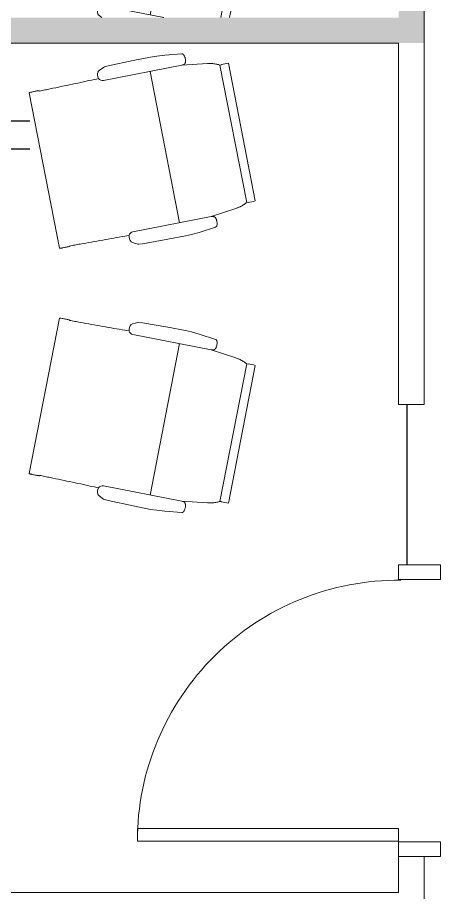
# Model space of a CAD drawing. Header units: inches. Extents: x 385 to 2249, y -1773 to -36.
# Drawn here: x 506.7 to 564.7, y -813.3 to -693.3 of the extents above; entities that cross this region are included whole.
import ezdxf

# ---------------------------------------------------------------- set-up
doc = ezdxf.new("R2010")
doc.units = ezdxf.units.IN
doc.header["$MEASUREMENT"] = 0
for name, color, linetype, lineweight in [('A-ANNO-NOTE', 131, 'Continuous', 30), ('A-DOOR', 31, 'Continuous', 13), ('A-DOOR-FRAM', 31, 'Continuous', 20), ('A-GLAZ', 151, 'Continuous', 13), ('A-WALL-PATT', 111, 'Continuous', 13), ('I-FURN', 30, 'Continuous', 9), ('I-WALL', 2, 'Continuous', 13)]:
    doc.layers.add(name, color=color, linetype=linetype, lineweight=lineweight)

# ---------------------------------------------------------------- blocks, each defined once
blk = doc.blocks.new('Single Flush - OTJ_SOLIDFLUSH_ALUM-5770997-Level 7 POWER _ SIGNAL')
at = {"layer": 'A-DOOR', "lineweight": 20}
for p, q in [((16.15625, -1.75), (17.90625, -1.75)), ((16.15625, -37.5625), (16.15625, -1.75)), ((17.90625, -1.75), (17.90625, -37.5625)), ((17.90625, -37.5625), (16.15625, -37.5625))]:
    blk.add_line(p, q, dxfattribs=at)
at = {"layer": 'A-DOOR', "lineweight": 9}
blk.add_arc((17.90625, -1.75), 35.8125, 179.5, 270, dxfattribs=at)
at = {"layer": 'A-DOOR-FRAM'}
for p, q in [((-20, 4), (-20, -1.75)), ((-20, 4), (-18, 4)), ((-18, 4), (-18, -1.75)), ((18.000004, 4), (18.000004, -1.75)), ((18.000004, 4), (20.000004, 4)), ((20.000004, 4), (20.000004, -1.75)), ((-20, -1.75), (-18, -1.75)), ((18.000004, -1.75), (20.000004, -1.75))]:
    blk.add_line(p, q, dxfattribs=at)
blk = doc.blocks.new('HermanMiller_Collection_Eames_AluminumGroup_LoungeChairSwivel - Arms Swivel Base-5389093-Level 7 POWER _ SIGNAL')
at = {"layer": 'I-FURN'}
for p, q in [((-4.59, 12.38), (-6.94, 12.09)), ((-3.51, 12.46), (-4.59, 12.38)), ((-2.64, 12.49), (-3.51, 12.46)), ((-0.18, 12.49), (-2.64, 12.49)), ((3.32, 12.43), (-0.18, 12.49)), ((3.84, 12.38), (3.32, 12.43)), ((3.99, 12.34), (3.84, 12.38)), ((4.64, 12.01), (3.99, 12.34)), ((4.83, 11.89), (4.64, 12.01)), ((13.22, 10.86), (13.22, 10.83)), ((14.64, -10.85), (14.64, 10.85)), ((-12.96, 9.61), (-12.96, -9.61)), ((-11.95, 9.59), (-11.95, 9.63)), ((-11.76, 9.6), (-11.95, 9.59)), ((-11.76, 9.6), (-11.76, -9.6)), ((-6.61, 10.58), (-10.12, 10.12)), ((-6.94, 10.64), (-6.61, 10.58)), ((-6.61, 10.58), (4.33, 10.58)), ((-2.19, -10.58), (-2.19, 10.58)), ((-11.95, -9.63), (-11.95, -9.59)), ((-11.95, -9.59), (-11.76, -9.6)), ((-10.12, -10.12), (-6.61, -10.58)), ((-6.61, -10.58), (-6.94, -10.64)), ((-6.61, -10.58), (4.33, -10.58)), ((4.64, -12.01), (4.83, -11.89)), ((13.22, -10.83), (13.22, -10.86)), ((-6.94, -12.09), (-4.59, -12.38)), ((-4.59, -12.38), (-3.51, -12.46)), ((-3.51, -12.46), (-2.64, -12.49)), ((-2.64, -12.49), (-0.18, -12.49)), ((-0.18, -12.49), (3.32, -12.43)), ((3.32, -12.43), (3.84, -12.38)), ((3.84, -12.38), (3.99, -12.34)), ((3.99, -12.34), (4.64, -12.01))]:
    blk.add_line(p, q, dxfattribs=at)
at = {"layer": 'I-FURN', "flags": 128}
for points in [[(5.52, 10.95), (5.23, 10.95), (4.94, 10.96)], [(4.94, -10.96), (5.23, -10.95), (5.52, -10.95)]]:
    blk.add_lwpolyline(points, dxfattribs=at)
at = {"layer": 'I-FURN'}
for centre, radius, start, end in [((4.33, 11.27), 0.69, 270, 332.7502), ((3.68, 11.28), 1.3, 345.8347, 28.1255), ((-12.38, 5.3), 4.35, 84.2936, 97.7064), ((-12.38, -5.3), 4.35, 262.2936, 275.7064), ((4.33, -11.27), 0.69, 27.2498, 90), ((3.68, -11.28), 1.3, 331.8745, 14.1653)]:
    blk.add_arc(centre, radius, start, end, dxfattribs=at)
for points, knots in [([(-6.94, 12.09), (-6.95, 12.09), (-6.97, 12.09), (-6.99, 12.08), (-7, 12.08), (-7.02, 12.07), (-7.03, 12.06), (-7.05, 12.05), (-7.05, 12.04), (-7.06, 12.04), (-7.07, 12.03), (-7.08, 12.02), (-7.09, 12.01), (-7.1, 12), (-7.11, 11.98), (-7.12, 11.97), (-7.13, 11.96), (-7.14, 11.94), (-7.15, 11.92), (-7.16, 11.9), (-7.18, 11.85), (-7.21, 11.77), (-7.23, 11.66), (-7.25, 11.52), (-7.26, 11.37), (-7.25, 11.23), (-7.24, 11.11), (-7.22, 11.02), (-7.2, 10.95), (-7.18, 10.9), (-7.17, 10.87), (-7.16, 10.85), (-7.15, 10.83), (-7.14, 10.81), (-7.13, 10.8), (-7.12, 10.78), (-7.11, 10.77), (-7.11, 10.76), (-7.1, 10.74), (-7.09, 10.73), (-7.08, 10.72), (-7.07, 10.71), (-7.06, 10.7), (-7.05, 10.69), (-7.03, 10.68), (-7.02, 10.67), (-7, 10.66), (-6.99, 10.65), (-6.96, 10.65), (-6.95, 10.65), (-6.94, 10.64)], [0, 0, 0, 0, 0.020833, 0.03125, 0.041667, 0.052083, 0.0625, 0.072917, 0.078125, 0.083333, 0.088542, 0.09375, 0.104167, 0.114583, 0.125, 0.135417, 0.145833, 0.15625, 0.166667, 0.1875, 0.208333, 0.25, 0.333333, 0.416667, 0.5, 0.583333, 0.666667, 0.708333, 0.75, 0.78125, 0.796875, 0.8125, 0.828125, 0.835938, 0.84375, 0.859375, 0.867188, 0.875, 0.882812, 0.890625, 0.90625, 0.914062, 0.917969, 0.921875, 0.9375, 0.953125, 0.957031, 0.96875, 0.984375, 1, 1, 1, 1]), ([(13.34, 10.88), (13.32, 10.88), (13.29, 10.88), (13.27, 10.88), (13.25, 10.88), (13.23, 10.87), (13.22, 10.87), (13.22, 10.87), (13.22, 10.86)], [0, 0, 0, 0, 0.25, 0.375, 0.5, 0.625, 0.75, 1, 1, 1, 1]), ([(14.64, 10.85), (14.64, 10.85), (14.63, 10.86), (14.6, 10.87), (14.54, 10.87), (14.47, 10.88), (14.38, 10.89), (14.25, 10.89), (13.97, 10.9), (13.61, 10.9), (13.4, 10.89), (13.34, 10.88)], [0, 0, 0, 0, 0.071429, 0.142857, 0.214286, 0.285714, 0.357143, 0.428571, 0.571429, 0.857143, 1, 1, 1, 1]), ([(-6.94, -10.64), (-6.95, -10.65), (-6.97, -10.65), (-6.99, -10.65), (-7, -10.66), (-7.02, -10.67), (-7.03, -10.68), (-7.05, -10.69), (-7.05, -10.69), (-7.06, -10.7), (-7.07, -10.71), (-7.08, -10.72), (-7.08, -10.73), (-7.1, -10.74), (-7.11, -10.76), (-7.12, -10.77), (-7.13, -10.78), (-7.13, -10.8), (-7.15, -10.82), (-7.16, -10.85), (-7.18, -10.89), (-7.2, -10.95), (-7.22, -11.02), (-7.24, -11.11), (-7.26, -11.28), (-7.26, -11.47), (-7.23, -11.66), (-7.21, -11.77), (-7.18, -11.84), (-7.17, -11.87), (-7.16, -11.89), (-7.15, -11.91), (-7.14, -11.93), (-7.13, -11.94), (-7.12, -11.96), (-7.12, -11.97), (-7.11, -11.98), (-7.1, -12), (-7.09, -12.01), (-7.08, -12.02), (-7.07, -12.03), (-7.06, -12.04), (-7.05, -12.05), (-7.03, -12.06), (-7.02, -12.07), (-7, -12.08), (-6.99, -12.08), (-6.96, -12.09), (-6.95, -12.09), (-6.94, -12.09)], [0, 0, 0, 0, 0.020833, 0.03125, 0.041667, 0.052083, 0.0625, 0.072917, 0.078125, 0.083333, 0.088542, 0.09375, 0.104167, 0.114583, 0.125, 0.135417, 0.145833, 0.15625, 0.166667, 0.1875, 0.208333, 0.25, 0.291667, 0.333333, 0.416667, 0.583333, 0.666667, 0.75, 0.78125, 0.796875, 0.8125, 0.828125, 0.835938, 0.84375, 0.859375, 0.867188, 0.875, 0.882812, 0.890625, 0.90625, 0.914062, 0.917969, 0.921875, 0.9375, 0.953125, 0.957031, 0.96875, 0.984375, 1, 1, 1, 1]), ([(13.22, -10.86), (13.22, -10.87), (13.22, -10.87), (13.23, -10.87), (13.25, -10.88), (13.27, -10.88), (13.29, -10.88), (13.32, -10.88), (13.34, -10.88)], [0, 0, 0, 0, 0.25, 0.375, 0.5, 0.625, 0.75, 1, 1, 1, 1]), ([(13.34, -10.88), (13.4, -10.89), (13.54, -10.9), (13.87, -10.9), (14.27, -10.9), (14.52, -10.88), (14.62, -10.86), (14.64, -10.86), (14.64, -10.85)], [0, 0, 0, 0, 0.142857, 0.285714, 0.571429, 0.785714, 0.892857, 1, 1, 1, 1])]:
    blk.add_open_spline(points, degree=3, knots=knots, dxfattribs=at)
for points in [[(11.73, 10.84), (10.68, 10.85), (8.59, 10.89), (6.54, 10.92), (5.52, 10.95)], [(13.22, 10.83), (12.96, 10.83), (12.47, 10.83), (11.97, 10.84), (11.73, 10.84)], [(-10.83, 9.99), (-11.02, 9.92), (-11.37, 9.8), (-11.64, 9.67), (-11.76, 9.6)], [(-10.12, 10.12), (-10.2, 10.11), (-10.35, 10.09), (-10.55, 10.06), (-10.71, 10.02), (-10.79, 10), (-10.83, 9.99)], [(-11.76, -9.6), (-11.64, -9.67), (-11.37, -9.8), (-11.02, -9.92), (-10.83, -9.99)], [(-10.83, -9.99), (-10.79, -10), (-10.71, -10.02), (-10.55, -10.06), (-10.35, -10.09), (-10.2, -10.11), (-10.12, -10.12)], [(5.52, -10.95), (6.54, -10.92), (8.59, -10.89), (10.68, -10.85), (11.73, -10.84)], [(11.73, -10.84), (11.97, -10.84), (12.47, -10.83), (12.96, -10.83), (13.22, -10.83)]]:
    blk.add_open_spline(points, degree=3, dxfattribs=at)
blk = doc.blocks.new('HermanMiller_Collection_Eames_AluminumGroup_LoungeChairSwivel - Arms Swivel Base-5394431-Level 7 POWER _ SIGNAL')
at = {"layer": 'I-FURN'}
for p, q in [((-6.94, 12.09), (-4.59, 12.38)), ((-4.59, 12.38), (-3.51, 12.46)), ((-3.51, 12.46), (-2.64, 12.49)), ((-2.64, 12.49), (-0.18, 12.49)), ((-0.18, 12.49), (3.32, 12.43)), ((3.32, 12.43), (3.84, 12.38)), ((3.84, 12.38), (3.99, 12.34)), ((3.99, 12.34), (4.64, 12.01)), ((4.64, 12.01), (4.83, 11.89)), ((13.22, 10.83), (13.22, 10.86)), ((14.64, 10.85), (14.64, -10.85)), ((-12.96, -9.61), (-12.96, 9.61)), ((-11.95, 9.63), (-11.95, 9.59)), ((-11.95, 9.59), (-11.76, 9.6)), ((-11.76, -9.6), (-11.76, 9.6)), ((-10.12, 10.12), (-6.61, 10.58)), ((-6.61, 10.58), (-6.94, 10.64)), ((-6.61, 10.58), (4.33, 10.58)), ((-2.19, 10.58), (-2.19, -10.58)), ((-11.95, -9.59), (-11.95, -9.63)), ((-11.76, -9.6), (-11.95, -9.59)), ((-6.61, -10.58), (-10.12, -10.12)), ((-6.94, -10.64), (-6.61, -10.58)), ((-6.61, -10.58), (4.33, -10.58)), ((4.83, -11.89), (4.64, -12.01)), ((13.22, -10.86), (13.22, -10.83)), ((-4.59, -12.38), (-6.94, -12.09)), ((-3.51, -12.46), (-4.59, -12.38)), ((-2.64, -12.49), (-3.51, -12.46)), ((-0.18, -12.49), (-2.64, -12.49)), ((3.32, -12.43), (-0.18, -12.49)), ((3.84, -12.38), (3.32, -12.43)), ((3.99, -12.34), (3.84, -12.38)), ((4.64, -12.01), (3.99, -12.34))]:
    blk.add_line(p, q, dxfattribs=at)
at = {"layer": 'I-FURN', "flags": 128}
for points in [[(4.94, 10.96), (5.23, 10.95), (5.52, 10.95)], [(5.52, -10.95), (5.23, -10.95), (4.94, -10.96)]]:
    blk.add_lwpolyline(points, dxfattribs=at)
at = {"layer": 'I-FURN'}
for centre, radius, start, end in [((4.33, 11.27), 0.69, 270, 332.7502), ((3.68, 11.28), 1.3, 345.8347, 28.1255), ((-12.38, 5.3), 4.35, 84.2936, 97.7064), ((-12.38, -5.3), 4.35, 262.2936, 275.7064), ((4.33, -11.27), 0.69, 27.2498, 90), ((3.68, -11.28), 1.3, 331.8745, 14.1653)]:
    blk.add_arc(centre, radius, start, end, dxfattribs=at)
for points, knots in [([(-6.94, 10.64), (-6.95, 10.65), (-6.96, 10.65), (-6.99, 10.65), (-7, 10.66), (-7.02, 10.67), (-7.03, 10.68), (-7.05, 10.69), (-7.06, 10.7), (-7.07, 10.71), (-7.08, 10.72), (-7.09, 10.73), (-7.1, 10.74), (-7.11, 10.76), (-7.11, 10.77), (-7.12, 10.78), (-7.13, 10.8), (-7.14, 10.81), (-7.15, 10.83), (-7.16, 10.85), (-7.17, 10.87), (-7.18, 10.9), (-7.2, 10.95), (-7.22, 11.02), (-7.24, 11.11), (-7.25, 11.23), (-7.26, 11.37), (-7.25, 11.52), (-7.23, 11.66), (-7.21, 11.77), (-7.18, 11.85), (-7.16, 11.9), (-7.15, 11.92), (-7.14, 11.94), (-7.13, 11.96), (-7.12, 11.97), (-7.11, 11.98), (-7.1, 12), (-7.09, 12.01), (-7.08, 12.02), (-7.07, 12.03), (-7.06, 12.04), (-7.05, 12.04), (-7.05, 12.05), (-7.03, 12.06), (-7.02, 12.07), (-7, 12.08), (-6.99, 12.08), (-6.97, 12.09), (-6.95, 12.09), (-6.94, 12.09)], [-1, -1, -1, -1, -0.984375, -0.96875, -0.957031, -0.953125, -0.9375, -0.921875, -0.917969, -0.914062, -0.90625, -0.890625, -0.882812, -0.875, -0.867188, -0.859375, -0.84375, -0.835938, -0.828125, -0.8125, -0.796875, -0.78125, -0.75, -0.708333, -0.666667, -0.583333, -0.5, -0.416667, -0.333333, -0.25, -0.208333, -0.1875, -0.166667, -0.15625, -0.145833, -0.135417, -0.125, -0.114583, -0.104167, -0.09375, -0.088542, -0.083333, -0.078125, -0.072917, -0.0625, -0.052083, -0.041667, -0.03125, -0.020833, 0, 0, 0, 0]), ([(13.22, 10.86), (13.22, 10.87), (13.22, 10.87), (13.23, 10.87), (13.25, 10.88), (13.27, 10.88), (13.29, 10.88), (13.32, 10.88), (13.34, 10.88)], [-1, -1, -1, -1, -0.75, -0.625, -0.5, -0.375, -0.25, 0, 0, 0, 0]), ([(13.34, 10.88), (13.4, 10.89), (13.61, 10.9), (13.97, 10.9), (14.25, 10.89), (14.38, 10.89), (14.47, 10.88), (14.54, 10.87), (14.6, 10.87), (14.63, 10.86), (14.64, 10.85), (14.64, 10.85)], [-1, -1, -1, -1, -0.857143, -0.571429, -0.428571, -0.357143, -0.285714, -0.214286, -0.142857, -0.071429, 0, 0, 0, 0]), ([(-6.94, -12.09), (-6.95, -12.09), (-6.96, -12.09), (-6.99, -12.08), (-7, -12.08), (-7.02, -12.07), (-7.03, -12.06), (-7.05, -12.05), (-7.06, -12.04), (-7.07, -12.03), (-7.08, -12.02), (-7.09, -12.01), (-7.1, -12), (-7.11, -11.98), (-7.12, -11.97), (-7.12, -11.96), (-7.13, -11.94), (-7.14, -11.93), (-7.15, -11.91), (-7.16, -11.89), (-7.17, -11.87), (-7.18, -11.84), (-7.21, -11.77), (-7.23, -11.66), (-7.26, -11.47), (-7.26, -11.28), (-7.24, -11.11), (-7.22, -11.02), (-7.2, -10.95), (-7.18, -10.89), (-7.16, -10.85), (-7.15, -10.82), (-7.13, -10.8), (-7.13, -10.78), (-7.12, -10.77), (-7.11, -10.76), (-7.1, -10.74), (-7.08, -10.73), (-7.08, -10.72), (-7.07, -10.71), (-7.06, -10.7), (-7.05, -10.69), (-7.05, -10.69), (-7.03, -10.68), (-7.02, -10.67), (-7, -10.66), (-6.99, -10.65), (-6.97, -10.65), (-6.95, -10.65), (-6.94, -10.64)], [-1, -1, -1, -1, -0.984375, -0.96875, -0.957031, -0.953125, -0.9375, -0.921875, -0.917969, -0.914062, -0.90625, -0.890625, -0.882812, -0.875, -0.867188, -0.859375, -0.84375, -0.835938, -0.828125, -0.8125, -0.796875, -0.78125, -0.75, -0.666667, -0.583333, -0.416667, -0.333333, -0.291667, -0.25, -0.208333, -0.1875, -0.166667, -0.15625, -0.145833, -0.135417, -0.125, -0.114583, -0.104167, -0.09375, -0.088542, -0.083333, -0.078125, -0.072917, -0.0625, -0.052083, -0.041667, -0.03125, -0.020833, 0, 0, 0, 0]), ([(13.34, -10.88), (13.32, -10.88), (13.29, -10.88), (13.27, -10.88), (13.25, -10.88), (13.23, -10.87), (13.22, -10.87), (13.22, -10.87), (13.22, -10.86)], [-1, -1, -1, -1, -0.75, -0.625, -0.5, -0.375, -0.25, 0, 0, 0, 0]), ([(14.64, -10.85), (14.64, -10.86), (14.62, -10.86), (14.52, -10.88), (14.27, -10.9), (13.87, -10.9), (13.54, -10.9), (13.4, -10.89), (13.34, -10.88)], [-1, -1, -1, -1, -0.892857, -0.785714, -0.571429, -0.285714, -0.142857, 0, 0, 0, 0])]:
    blk.add_open_spline(points, degree=3, knots=knots, dxfattribs=at)
for points in [[(5.52, 10.95), (6.54, 10.92), (8.59, 10.89), (10.68, 10.85), (11.73, 10.84)], [(11.73, 10.84), (11.97, 10.84), (12.47, 10.83), (12.96, 10.83), (13.22, 10.83)], [(-11.76, 9.6), (-11.64, 9.67), (-11.37, 9.8), (-11.02, 9.92), (-10.83, 9.99)], [(-10.83, 9.99), (-10.79, 10), (-10.71, 10.02), (-10.55, 10.06), (-10.35, 10.09), (-10.2, 10.11), (-10.12, 10.12)], [(-10.83, -9.99), (-11.02, -9.92), (-11.37, -9.8), (-11.64, -9.67), (-11.76, -9.6)], [(-10.12, -10.12), (-10.2, -10.11), (-10.35, -10.09), (-10.55, -10.06), (-10.71, -10.02), (-10.79, -10), (-10.83, -9.99)], [(11.73, -10.84), (10.68, -10.85), (8.59, -10.89), (6.54, -10.92), (5.52, -10.95)], [(13.22, -10.83), (12.96, -10.83), (12.47, -10.83), (11.97, -10.84), (11.73, -10.84)]]:
    blk.add_open_spline(points, degree=3, dxfattribs=at)
blk = doc.blocks.new('Frameless opening with glazing - 22_ x 84_-5661426-Level 7 POWER _ SIGNAL')
at = {"layer": 'A-GLAZ', "lineweight": 30}
blk.add_line((-12.5, -0.625), (9.5, -0.625), dxfattribs=at)
blk = doc.blocks.new('HermanMiller_Collection_Eames_AluminumGroup_LoungeChairSwivel - Arms Swivel Base-V13-Level 7 POWER _ SIGNAL')
at = {"layer": 'I-FURN'}
for p, q in [((4.64, 12.01), (4.25, 12.21)), ((4.83, 11.89), (4.64, 12.01)), ((13.22, 10.86), (13.22, 10.83)), ((14.64, -10.85), (14.64, 10.85)), ((-4.1, 10.58), (4.33, 10.58)), ((-2.19, -10.58), (-2.19, 10.58)), ((-12.96, 8.86), (-12.96, -9.61)), ((-11.76, 9.09), (-11.76, -9.6)), ((-11.95, -9.63), (-11.95, -9.59)), ((-11.95, -9.59), (-11.76, -9.6)), ((-10.12, -10.12), (-6.61, -10.58)), ((-6.61, -10.58), (-6.94, -10.64)), ((-6.61, -10.58), (4.33, -10.58)), ((4.64, -12.01), (4.83, -11.89)), ((13.22, -10.83), (13.22, -10.86)), ((-6.94, -12.09), (-4.59, -12.38)), ((-4.59, -12.38), (-3.51, -12.46)), ((-3.51, -12.46), (-2.64, -12.49)), ((-2.64, -12.49), (-0.18, -12.49)), ((-0.18, -12.49), (3.32, -12.43)), ((3.32, -12.43), (3.84, -12.38)), ((3.84, -12.38), (3.99, -12.34)), ((3.99, -12.34), (4.64, -12.01))]:
    blk.add_line(p, q, dxfattribs=at)
at = {"layer": 'I-FURN', "flags": 128}
for points in [[(5.52, 10.95), (5.23, 10.95), (4.94, 10.96)], [(4.94, -10.96), (5.23, -10.95), (5.52, -10.95)]]:
    blk.add_lwpolyline(points, dxfattribs=at)
at = {"layer": 'I-FURN'}
for centre, radius, start, end in [((4.33, 11.27), 0.69, 270, 332.7502), ((3.68, 11.28), 1.3, 345.8347, 28.1255), ((-12.38, -5.3), 4.35, 262.2936, 275.7064), ((4.33, -11.27), 0.69, 27.2498, 90), ((3.68, -11.28), 1.3, 331.8745, 14.1653)]:
    blk.add_arc(centre, radius, start, end, dxfattribs=at)
for points in [[(11.73, 10.84), (10.68, 10.85), (8.59, 10.89), (6.54, 10.92), (5.52, 10.95)], [(13.22, 10.83), (12.96, 10.83), (12.47, 10.83), (11.97, 10.84), (11.73, 10.84)], [(-11.76, -9.6), (-11.64, -9.67), (-11.37, -9.8), (-11.02, -9.92), (-10.83, -9.99)], [(-10.83, -9.99), (-10.79, -10), (-10.71, -10.02), (-10.55, -10.06), (-10.35, -10.09), (-10.2, -10.11), (-10.12, -10.12)], [(5.52, -10.95), (6.54, -10.92), (8.59, -10.89), (10.68, -10.85), (11.73, -10.84)], [(11.73, -10.84), (11.97, -10.84), (12.47, -10.83), (12.96, -10.83), (13.22, -10.83)]]:
    blk.add_open_spline(points, degree=3, dxfattribs=at)
for points, knots in [([(13.34, 10.88), (13.32, 10.88), (13.29, 10.88), (13.27, 10.88), (13.25, 10.88), (13.23, 10.87), (13.22, 10.87), (13.22, 10.87), (13.22, 10.86)], [0, 0, 0, 0, 0.25, 0.375, 0.5, 0.625, 0.75, 1, 1, 1, 1]), ([(14.64, 10.85), (14.64, 10.85), (14.63, 10.86), (14.6, 10.87), (14.54, 10.87), (14.47, 10.88), (14.38, 10.89), (14.25, 10.89), (13.97, 10.9), (13.61, 10.9), (13.4, 10.89), (13.34, 10.88)], [0, 0, 0, 0, 0.071429, 0.142857, 0.214286, 0.285714, 0.357143, 0.428571, 0.571429, 0.857143, 1, 1, 1, 1]), ([(-6.94, -10.64), (-6.95, -10.65), (-6.97, -10.65), (-6.99, -10.65), (-7, -10.66), (-7.02, -10.67), (-7.03, -10.68), (-7.05, -10.69), (-7.05, -10.69), (-7.06, -10.7), (-7.07, -10.71), (-7.08, -10.72), (-7.08, -10.73), (-7.1, -10.74), (-7.11, -10.76), (-7.12, -10.77), (-7.13, -10.78), (-7.13, -10.8), (-7.15, -10.82), (-7.16, -10.85), (-7.18, -10.89), (-7.2, -10.95), (-7.22, -11.02), (-7.24, -11.11), (-7.26, -11.28), (-7.26, -11.47), (-7.23, -11.66), (-7.21, -11.77), (-7.18, -11.84), (-7.17, -11.87), (-7.16, -11.89), (-7.15, -11.91), (-7.14, -11.93), (-7.13, -11.94), (-7.12, -11.96), (-7.12, -11.97), (-7.11, -11.98), (-7.1, -12), (-7.09, -12.01), (-7.08, -12.02), (-7.07, -12.03), (-7.06, -12.04), (-7.05, -12.05), (-7.03, -12.06), (-7.02, -12.07), (-7, -12.08), (-6.99, -12.08), (-6.96, -12.09), (-6.95, -12.09), (-6.94, -12.09)], [0, 0, 0, 0, 0.020833, 0.03125, 0.041667, 0.052083, 0.0625, 0.072917, 0.078125, 0.083333, 0.088542, 0.09375, 0.104167, 0.114583, 0.125, 0.135417, 0.145833, 0.15625, 0.166667, 0.1875, 0.208333, 0.25, 0.291667, 0.333333, 0.416667, 0.583333, 0.666667, 0.75, 0.78125, 0.796875, 0.8125, 0.828125, 0.835938, 0.84375, 0.859375, 0.867188, 0.875, 0.882812, 0.890625, 0.90625, 0.914062, 0.917969, 0.921875, 0.9375, 0.953125, 0.957031, 0.96875, 0.984375, 1, 1, 1, 1]), ([(13.22, -10.86), (13.22, -10.87), (13.22, -10.87), (13.23, -10.87), (13.25, -10.88), (13.27, -10.88), (13.29, -10.88), (13.32, -10.88), (13.34, -10.88)], [0, 0, 0, 0, 0.25, 0.375, 0.5, 0.625, 0.75, 1, 1, 1, 1]), ([(13.34, -10.88), (13.4, -10.89), (13.54, -10.9), (13.87, -10.9), (14.27, -10.9), (14.52, -10.88), (14.62, -10.86), (14.64, -10.86), (14.64, -10.85)], [0, 0, 0, 0, 0.142857, 0.285714, 0.571429, 0.785714, 0.892857, 1, 1, 1, 1])]:
    blk.add_open_spline(points, degree=3, knots=knots, dxfattribs=at)

msp = doc.modelspace()

# ---------------------------------------------------------------- hatches: boundary and pattern name
at = {"layer": 'A-WALL-PATT', "lineweight": 9}
h = msp.add_hatch(color=7, dxfattribs=at)
h.paths.add_polyline_path([(562.42, -696.77), (562.42, -641.65), (558.92, -641.65), (558.92, -696.77)], flags=0)
h.paths.add_polyline_path([(562.42, -579.65), (562.42, -573.27), (558.92, -573.27), (558.92, -579.65)], flags=0)
msp.add_hatch(color=7, dxfattribs=at).paths.add_polyline_path([(535.19, -696.77), (558.92, -696.77), (558.92, -693.27), (415.97, -693.27), (415.97, -696.77), (527.68, -696.77)], flags=0)

# ---------------------------------------------------------------- linework, layer by layer
at = {"layer": 'A-ANNO-NOTE'}
for p, q in [((508.35, -707.48), (494, -707.48)), ((508.35, -711.31), (494, -711.31))]:
    msp.add_line(p, q, dxfattribs=at)
at = {"layer": 'I-WALL', "color": 8, "lineweight": 20}
for p, q in [((562.42, -696.77), (562.42, -641.65)), ((415.97, -696.77), (558.92, -696.77)), ((558.92, -813.27), (442.09, -813.27)), ((562.42, -866.15), (562.42, -813.27))]:
    msp.add_line(p, q, dxfattribs=at)
at = {"layer": 'I-WALL'}
for p, q in [((558.92, -696.77), (558.92, -746.34)), ((562.42, -746.34), (562.42, -696.77)), ((558.92, -746.34), (562.42, -746.34)), ((562.42, -808.34), (558.92, -808.34)), ((558.92, -808.34), (558.92, -813.27)), ((562.42, -813.27), (562.42, -808.34))]:
    msp.add_line(p, q, dxfattribs=at)

# ---------------------------------------------------------------- block references
at = {"layer": 'A-DOOR', "rotation": 269.9999999999999}
msp.add_blockref('Single Flush - OTJ_SOLIDFLUSH_ALUM-5770997-Level 7 POWER _ SIGNAL', (560.67, -788.34), dxfattribs=at)
at = {"layer": 'A-GLAZ', "rotation": 269.9999999999999}
msp.add_blockref('Frameless opening with glazing - 22_ x 84_-5661426-Level 7 POWER _ SIGNAL', (560.67, -758.84), dxfattribs=at)
at = {"layer": 'I-FURN'}
for name, p, rotation in [('HermanMiller_Collection_Eames_AluminumGroup_LoungeChairSwivel - Arms Swivel Base-V13-Level 7 POWER _ SIGNAL', (524.72, -682.1), 169.0000000000005), ('HermanMiller_Collection_Eames_AluminumGroup_LoungeChairSwivel - Arms Swivel Base-5394431-Level 7 POWER _ SIGNAL', (524.72, -711.46), 190.9999999999993), ('HermanMiller_Collection_Eames_AluminumGroup_LoungeChairSwivel - Arms Swivel Base-5389093-Level 7 POWER _ SIGNAL', (524.72, -747.96), 169.0000000000009)]:
    msp.add_blockref(name, p, dxfattribs=dict(at, rotation=rotation))

doc.saveas('drawing.dxf')
